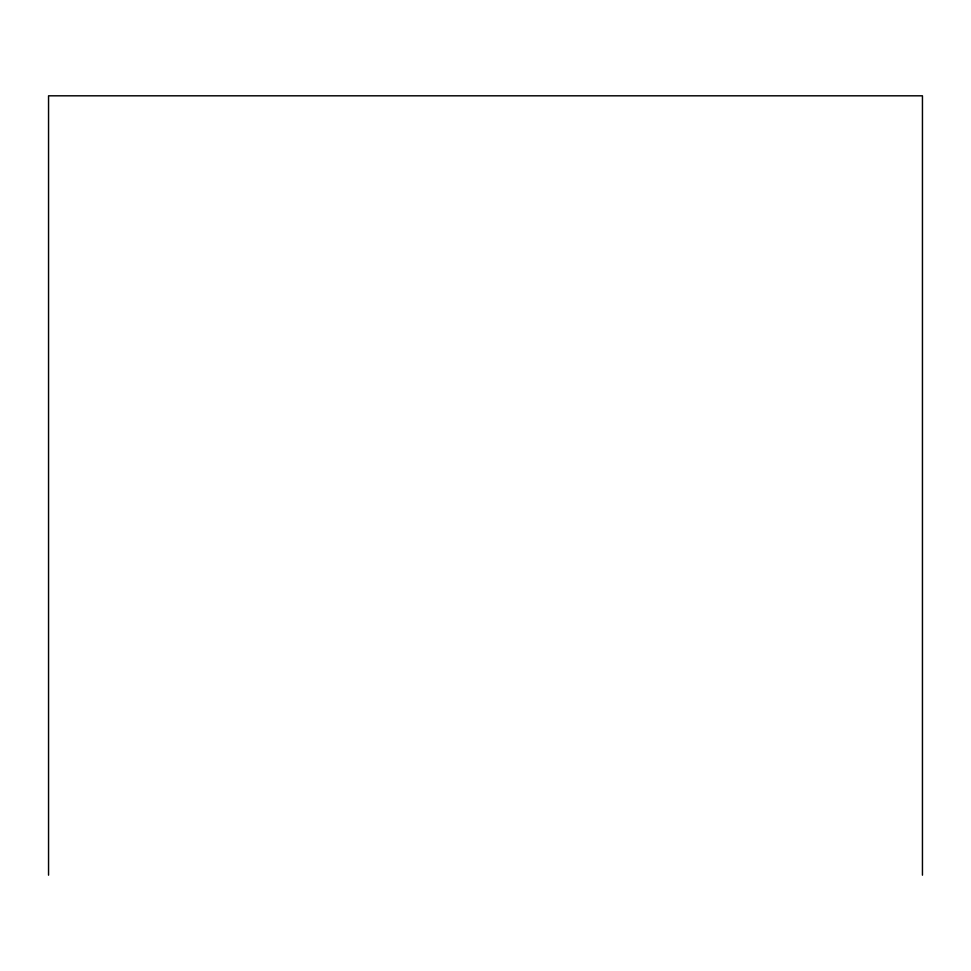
<?xml version="1.0" encoding="UTF-8"?>
<svg xmlns="http://www.w3.org/2000/svg" width="971" height="971" viewBox="0 0 971 971"><rect width="100%" height="100%" fill="white"/><g stroke="black" fill="none" stroke-linecap="round" stroke-linejoin="round"><path stroke-width="1.46" d="M922.45 875.187L922.45 95.813L48.55 95.813L48.55 875.187"/></g></svg>
